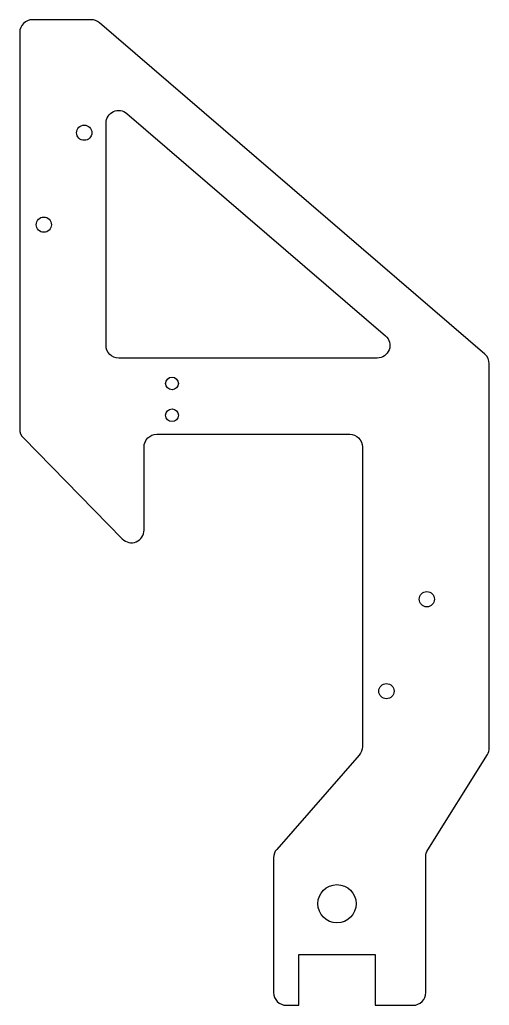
# Model space of a CAD drawing. Header units: inches. Extents: x -2.5 to 2.12, y 0 to 9.71.
import ezdxf

# ---------------------------------------------------------------- set-up
doc = ezdxf.new("R2010")
doc.units = ezdxf.units.IN
doc.header["$MEASUREMENT"] = 0

msp = doc.modelspace()

# ---------------------------------------------------------------- linework, layer by layer
for points in [[(-2.5, 5.676, 0.196289), (-2.4643, 5.5885), (-1.4893, 4.5936, 0.671837), (-1.275, 4.6811), (-1.275, 5.5, -0.414214), (-1.15, 5.625), (0.75, 5.625, -0.414214), (0.875, 5.5), (0.875, 2.547, -0.181667), (0.8441, 2.4647), (0.0309, 1.5353, 0.181667), (0, 1.453), (0, 0.125, 0.414214), (0.125, 0), (0.25, 0), (0.25, 0.5), (1, 0.5), (1, 0), (1.375, 0, 0.414214), (1.5, 0.125), (1.5, 1.4642, -0.140565), (1.519, 1.5304), (2.106, 2.4696, 0.140565), (2.125, 2.5358), (2.125, 6.3176, 0.21848), (2.0815, 6.4124), (-1.7148, 9.6781, 0.17949), (-1.7964, 9.7083), (-2.375, 9.7083, 0.414214), (-2.5, 9.5833)], [(-1.65, 6.5), (-1.65, 8.6904, -0.641389), (-1.4435, 8.7851), (1.1028, 6.5948, -0.695648), (1.0213, 6.375), (-1.525, 6.375, -0.414214)]]:
    msp.add_lwpolyline(points, format="xyb", close=True)
for centre, radius in [((-1.8645, 8.5953), 0.075), ((-2.2625, 7.6893), 0.075), ((-1, 6.125), 0.0625), ((-1, 5.8125), 0.0625), ((1.51, 4), 0.075), ((1.112, 3.094), 0.075), ((0.625, 1), 0.1883)]:
    msp.add_circle(centre, radius)

doc.saveas('drawing.dxf')
